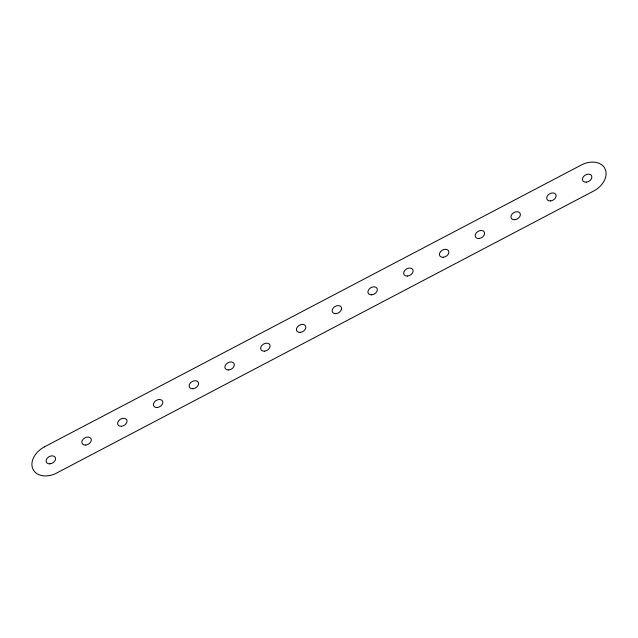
<?xml version="1.0" encoding="UTF-8"?>
<svg xmlns="http://www.w3.org/2000/svg" width="638" height="638" viewBox="0 0 638 638"><rect width="100%" height="100%" fill="white"/><g stroke="black" fill="none" stroke-linecap="round" stroke-linejoin="round"><path stroke-width="0.96" d="M44.588 446.775L42.794 447.804A20.177 14.443 -30 0 0 32.434 467.869L33.686 470.517A20.177 14.443 -30 0 0 55.211 473.795L595.206 190.196A20.177 14.443 -30 0 0 605.582 170.155L604.314 167.475A20.177 14.443 -30 0 0 582.797 164.229L44.588 446.775M371.755 294.836A5.056 3.613 -30 0 0 377.106 288.48A5.056 3.613 -30 0 0 369.051 289.173A5.056 3.613 -30 0 0 371.755 294.836M407.507 276.055A5.056 3.613 -30 0 0 412.858 269.707A5.056 3.613 -30 0 0 404.803 270.392A5.056 3.613 -30 0 0 407.507 276.055M479.018 238.492A5.056 3.613 -30 0 0 484.37 232.144A5.056 3.613 -30 0 0 476.315 232.838A5.056 3.613 -30 0 0 479.018 238.492M443.258 257.274A5.056 3.613 -30 0 0 448.618 250.925A5.056 3.613 -30 0 0 440.555 251.619A5.056 3.613 -30 0 0 443.258 257.274M514.778 219.719A5.056 3.613 -30 0 0 520.13 213.363A5.056 3.613 -30 0 0 512.075 214.057A5.056 3.613 -30 0 0 514.778 219.719M586.29 182.157A5.056 3.613 -30 0 0 591.641 175.809A5.056 3.613 -30 0 0 583.587 176.503A5.056 3.613 -30 0 0 586.29 182.157M550.53 200.938A5.056 3.613 -30 0 0 555.881 194.59A5.056 3.613 -30 0 0 547.827 195.276A5.056 3.613 -30 0 0 550.53 200.938M264.483 351.171A5.056 3.613 -30 0 0 269.834 344.823A5.056 3.613 -30 0 0 261.779 345.509A5.056 3.613 -30 0 0 264.483 351.171M335.995 313.617A5.056 3.613 -30 0 0 341.346 307.261A5.056 3.613 -30 0 0 333.291 307.955A5.056 3.613 -30 0 0 335.995 313.617M300.235 332.39A5.056 3.613 -30 0 0 305.594 326.042A5.056 3.613 -30 0 0 297.531 326.736A5.056 3.613 -30 0 0 300.235 332.39M157.211 407.507A5.056 3.613 -30 0 0 162.57 401.158A5.056 3.613 -30 0 0 154.508 401.852A5.056 3.613 -30 0 0 157.211 407.507M228.731 369.952A5.056 3.613 -30 0 0 234.082 363.596A5.056 3.613 -30 0 0 226.019 364.29A5.056 3.613 -30 0 0 228.731 369.952M192.971 388.733A5.056 3.613 -30 0 0 198.322 382.377A5.056 3.613 -30 0 0 190.268 383.071A5.056 3.613 -30 0 0 192.971 388.733M49.947 463.85A5.056 3.613 -30 0 0 55.299 457.494A5.056 3.613 -30 0 0 47.244 458.188A5.056 3.613 -30 0 0 49.947 463.85M121.459 426.288A5.056 3.613 -30 0 0 126.81 419.94A5.056 3.613 -30 0 0 118.756 420.625A5.056 3.613 -30 0 0 121.459 426.288M85.699 445.069A5.056 3.613 -30 0 0 91.059 438.713A5.056 3.613 -30 0 0 82.996 439.407A5.056 3.613 -30 0 0 85.699 445.069"/></g></svg>
